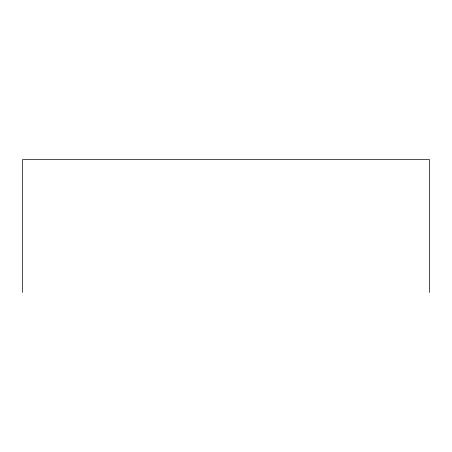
<?xml version="1.0" encoding="UTF-8"?>
<svg xmlns="http://www.w3.org/2000/svg" width="452" height="452" viewBox="0 0 452 452"><rect width="100%" height="100%" fill="white"/><g stroke="black" fill="none" stroke-linecap="round" stroke-linejoin="round"><path stroke-width="0.68" d="M429.4 292.467L429.4 159.533L22.6 159.533L22.6 292.467"/></g></svg>
